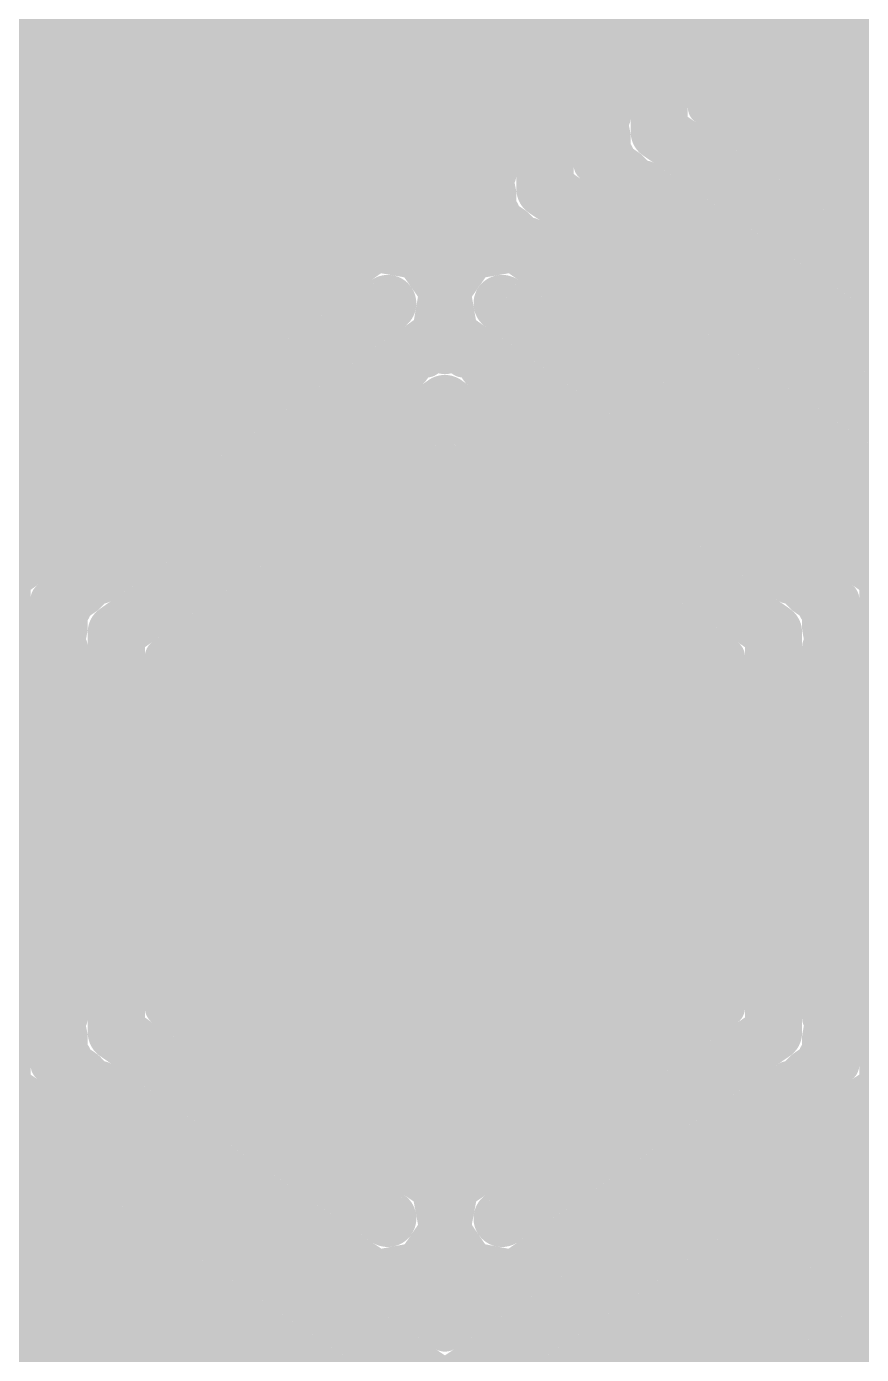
# Model space of a CAD drawing. Extents: x -9.5 to 75.5, y -0.1 to 22.1.
# Drawn here: x 26.27 to 32.12, y 7.35 to 16.64 of the extents above; entities that cross this region are included whole.
import ezdxf

# ---------------------------------------------------------------- set-up
doc = ezdxf.new("R2010")
doc.units = 0
for name, color, linetype in [('1', 12, 'CONTINUOUS'), ('16', 132, 'CONTINUOUS'), ('22', 253, 'CONTINUOUS'), ('42', 132, 'CONTINUOUS')]:
    doc.layers.add(name, color=color, linetype=linetype)

msp = doc.modelspace()

# ---------------------------------------------------------------- linework, layer by layer
at = {"layer": '1', "const_width": 1.5}
msp.add_lwpolyline([(1, 11), (65, 11)], dxfattribs=at)
at = {"layer": '16', "const_width": 0.254}
for points in [[(29.573, 18.9965), (29.573, 15.6003)], [(30.227, 15.6734), (30.227, 18.9303)], [(30.373, 18.5975), (30.373, 16.0012)], [(31.027, 16.0725), (31.027, 18.5291)], [(5.4291, 16.764), (29.573, 16.764)], [(30.227, 16.764), (30.373, 16.764)], [(31.027, 16.764), (34.973, 16.764)], [(5.4864, 16.51), (29.573, 16.51)], [(30.227, 16.51), (30.373, 16.51)], [(31.027, 16.51), (34.973, 16.51)], [(5.4864, 16.256), (29.573, 16.256)], [(30.227, 16.256), (30.373, 16.256)], [(31.027, 16.256), (34.973, 16.256)], [(32.8964, 14.7934), (31.027, 16.0725)], [(5.4864, 16.002), (29.573, 16.002)], [(30.227, 16.002), (30.373, 16.002)], [(30.373, 16.0012), (30.3536, 15.9729)], [(30.3536, 15.9729), (30.373, 15.8696)], [(31.13, 16.002), (34.87, 16.002)], [(30.373, 15.8696), (30.373, 15.7646)], [(30.373, 15.7646), (30.3972, 15.7403)], [(5.4864, 15.748), (29.573, 15.748)], [(30.227, 15.748), (30.3895, 15.748)], [(33, 13.795), (30.227, 15.6734)], [(30.3972, 15.7403), (30.4036, 15.7066)], [(30.4036, 15.7066), (30.4903, 15.6473)], [(31.5012, 15.748), (34.4988, 15.748)], [(29.573, 15.6003), (29.5533, 15.5713)], [(29.5533, 15.5713), (29.573, 15.4688)], [(30.4903, 15.6473), (30.5646, 15.573)], [(30.5646, 15.573), (30.5988, 15.573)], [(30.5988, 15.573), (32.5271, 14.2536)], [(2.6924, 15.494), (29.5682, 15.494)], [(30.4919, 15.494), (30.7143, 15.494)], [(31.8725, 15.494), (34.1275, 15.494)], [(29.573, 15.4688), (29.573, 15.3646)], [(29.573, 15.3646), (29.5978, 15.3397)], [(29.5978, 15.3397), (29.6045, 15.3052)], [(29.6045, 15.3052), (29.6908, 15.2467)], [(5.4864, 15.24), (29.6975, 15.24)], [(29.6908, 15.2467), (29.7645, 15.173)], [(30.8668, 15.24), (31.0855, 15.24)], [(29.7645, 15.173), (29.7997, 15.173)], [(29.7997, 15.173), (32.7645, 13.1645)], [(28.7226, 15.0454), (25.9965, 13.127)], [(28.9895, 14.999), (28.7226, 15.0454)], [(29.6774, 15.0454), (29.4105, 14.999)], [(32.4035, 13.127), (29.6774, 15.0454)], [(5.4864, 14.986), (28.6382, 14.986)], [(29.1454, 14.7774), (28.9895, 14.999)], [(28.9986, 14.986), (29.4014, 14.986)], [(29.4105, 14.999), (29.2546, 14.7774)], [(29.7618, 14.986), (30.0757, 14.986)], [(31.2418, 14.986), (31.4568, 14.986)], [(29.099, 14.5105), (29.1454, 14.7774)], [(29.2546, 14.7774), (29.301, 14.5105)], [(5.4864, 14.732), (28.2773, 14.732)], [(29.1375, 14.732), (29.2625, 14.732)], [(30.1227, 14.732), (30.4507, 14.732)], [(31.6168, 14.732), (31.828, 14.732)], [(5.4864, 14.478), (27.9163, 14.478)], [(26.427, 12.6303), (29.099, 14.5105)], [(29.0527, 14.478), (29.3473, 14.478)], [(29.301, 14.5105), (31.973, 12.6303)], [(30.4837, 14.478), (30.8256, 14.478)], [(31.9917, 14.478), (32.1992, 14.478)], [(29.0089, 14.2979), (28.9651, 14.2349)], [(29.0719, 14.3092), (29.0089, 14.2979)], [(29.1245, 14.3458), (29.0719, 14.3092)], [(29.2, 14.3322), (29.1245, 14.3458)], [(29.2755, 14.3458), (29.2, 14.3322)], [(29.3281, 14.3092), (29.2755, 14.3458)], [(29.3911, 14.2979), (29.3281, 14.3092)], [(29.4349, 14.2349), (29.3911, 14.2979)], [(5.4857, 14.224), (27.5554, 14.224)], [(28.9651, 14.2349), (26.7974, 12.727)], [(28.6918, 14.224), (28.9494, 14.224)], [(31.6026, 12.727), (29.4349, 14.2349)], [(29.4506, 14.224), (29.7082, 14.224)], [(30.8446, 14.224), (31.2006, 14.224)], [(5.3363, 13.97), (27.1944, 13.97)], [(28.3308, 13.97), (28.5843, 13.97)], [(29.8157, 13.97), (30.0692, 13.97)], [(31.2056, 13.97), (31.5755, 13.97)], [(0, 13.716), (26.8335, 13.716)], [(27.9699, 13.716), (28.2191, 13.716)], [(30.1809, 13.716), (30.4301, 13.716)], [(31.5665, 13.716), (31.9505, 13.716)], [(27.227, 12.2291), (29.2, 13.6017)], [(29.2, 13.6017), (31.173, 12.2291)], [(0, 13.462), (26.4725, 13.462)], [(27.6089, 13.462), (27.854, 13.462)], [(28.9992, 13.462), (29.4008, 13.462)], [(30.546, 13.462), (30.7911, 13.462)], [(31.9275, 13.462), (32.3254, 13.462)], [(27.248, 13.208), (27.4889, 13.208)], [(28.6341, 13.208), (29.7659, 13.208)], [(30.9111, 13.208), (31.152, 13.208)], [(26.887, 12.954), (27.1238, 12.954)], [(28.269, 12.954), (30.131, 12.954)], [(31.2762, 12.954), (31.5129, 12.954)], [(26.5261, 12.7), (26.7376, 12.7)], [(26.7645, 12.727), (26.6894, 12.6518)], [(26.7974, 12.727), (26.7645, 12.727)], [(27.9039, 12.7), (30.4961, 12.7)], [(31.6354, 12.727), (31.6026, 12.727)], [(31.7106, 12.6518), (31.6354, 12.727)], [(31.6624, 12.7), (31.8739, 12.7)], [(26.427, 9.3734), (26.427, 12.6303)], [(26.6894, 12.6518), (26.6021, 12.5911)], [(31.7979, 12.5911), (31.7106, 12.6518)], [(31.973, 12.6303), (31.973, 9.3734)], [(26.5963, 12.5587), (26.573, 12.5354)], [(26.573, 12.5354), (26.573, 12.4291)], [(26.6021, 12.5911), (26.5963, 12.5587)], [(31.8037, 12.5587), (31.7979, 12.5911)], [(31.827, 12.5354), (31.8037, 12.5587)], [(31.827, 12.4291), (31.827, 12.5354)], [(26.427, 12.446), (26.573, 12.446)], [(26.573, 12.4291), (26.5542, 12.3245)], [(27.5387, 12.446), (30.8613, 12.446)], [(31.827, 12.446), (31.973, 12.446)], [(31.8458, 12.3245), (31.827, 12.4291)], [(26.5542, 12.3245), (26.573, 12.2975)], [(31.827, 12.2975), (31.8458, 12.3245)], [(26.573, 12.2975), (26.573, 9.7012)], [(27.227, 9.7725), (27.227, 12.2291)], [(31.173, 12.2291), (31.173, 9.7725)], [(31.827, 9.7012), (31.827, 12.2975)], [(26.427, 12.192), (26.573, 12.192)], [(27.227, 12.192), (31.173, 12.192)], [(31.827, 12.192), (31.973, 12.192)], [(26.427, 11.938), (26.573, 11.938)], [(27.227, 11.938), (31.173, 11.938)], [(31.827, 11.938), (31.973, 11.938)], [(26.427, 11.684), (26.573, 11.684)], [(27.227, 11.684), (31.173, 11.684)], [(31.827, 11.684), (31.973, 11.684)], [(26.427, 11.43), (26.573, 11.43)], [(27.227, 11.43), (31.173, 11.43)], [(31.827, 11.43), (31.973, 11.43)], [(26.427, 11.176), (26.573, 11.176)], [(27.227, 11.176), (31.173, 11.176)], [(31.827, 11.176), (31.973, 11.176)], [(26.427, 10.922), (26.573, 10.922)], [(27.227, 10.922), (31.173, 10.922)], [(31.827, 10.922), (31.973, 10.922)], [(26.427, 10.668), (26.573, 10.668)], [(27.227, 10.668), (31.173, 10.668)], [(31.827, 10.668), (31.973, 10.668)], [(26.427, 10.414), (26.573, 10.414)], [(27.227, 10.414), (31.173, 10.414)], [(31.827, 10.414), (31.973, 10.414)], [(26.427, 10.16), (26.573, 10.16)], [(27.227, 10.16), (31.173, 10.16)], [(31.827, 10.16), (31.973, 10.16)], [(26.427, 9.906), (26.573, 9.906)], [(27.227, 9.906), (31.173, 9.906)], [(31.827, 9.906), (31.973, 9.906)], [(29.0964, 8.4934), (27.227, 9.7725)], [(31.173, 9.7725), (29.3036, 8.4934)], [(26.427, 9.652), (26.5576, 9.652)], [(26.573, 9.7012), (26.5536, 9.6729)], [(26.5536, 9.6729), (26.573, 9.5696)], [(27.4031, 9.652), (30.9969, 9.652)], [(31.8464, 9.6729), (31.827, 9.7012)], [(31.827, 9.5696), (31.8464, 9.6729)], [(31.8424, 9.652), (31.973, 9.652)], [(26.573, 9.5696), (26.573, 9.4646)], [(31.827, 9.4646), (31.827, 9.5696)], [(26.573, 9.4646), (26.5972, 9.4403)], [(31.8028, 9.4403), (31.827, 9.4646)], [(26.427, 9.398), (26.6161, 9.398)], [(29.2, 7.495), (26.427, 9.3734)], [(26.5972, 9.4403), (26.6036, 9.4066)], [(26.6036, 9.4066), (26.6903, 9.3473)], [(27.7743, 9.398), (30.6257, 9.398)], [(31.973, 9.3734), (29.2, 7.495)], [(31.7097, 9.3473), (31.7964, 9.4066)], [(31.7839, 9.398), (31.973, 9.398)], [(31.7964, 9.4066), (31.8028, 9.4403)], [(26.6903, 9.3473), (26.7645, 9.273)], [(26.7645, 9.273), (26.7988, 9.273)], [(26.7988, 9.273), (28.7271, 7.9536)], [(29.6729, 7.9536), (31.6012, 9.273)], [(31.6012, 9.273), (31.6354, 9.273)], [(31.6354, 9.273), (31.7097, 9.3473)], [(26.7657, 9.144), (26.9874, 9.144)], [(28.1455, 9.144), (30.2545, 9.144)], [(31.4126, 9.144), (31.6343, 9.144)], [(27.1407, 8.89), (27.3586, 8.89)], [(28.5168, 8.89), (29.8832, 8.89)], [(31.0414, 8.89), (31.2593, 8.89)], [(25.9997, 8.873), (28.9645, 6.8645)], [(29.4355, 6.8645), (32.4003, 8.873)], [(0, 8.636), (26.3495, 8.636)], [(27.5156, 8.636), (27.7298, 8.636)], [(28.888, 8.636), (29.512, 8.636)], [(32.5226, 8.6454), (29.7965, 6.727)], [(30.6702, 8.636), (30.8844, 8.636)], [(32.0505, 8.636), (32.5093, 8.636)], [(29.1464, 8.2271), (29.0964, 8.4934)], [(29.3036, 8.4934), (29.2536, 8.2271)], [(0, 8.382), (26.7245, 8.382)], [(27.8906, 8.382), (28.1011, 8.382)], [(29.1173, 8.382), (29.2827, 8.382)], [(30.2989, 8.382), (30.5094, 8.382)], [(31.6755, 8.382), (32.1483, 8.382)], [(28.9934, 8.0036), (29.1464, 8.2271)], [(29.2536, 8.2271), (29.4066, 8.0036)], [(0, 8.128), (27.0994, 8.128)], [(28.2655, 8.128), (28.4723, 8.128)], [(29.0785, 8.128), (29.3215, 8.128)], [(29.9277, 8.128), (30.1345, 8.128)], [(30.227, 6.2303), (32.899, 8.1105)], [(31.3006, 8.128), (31.7874, 8.128)], [(28.7271, 7.9536), (28.9934, 8.0036)], [(29.4066, 8.0036), (29.6729, 7.9536)], [(5.4584, 7.874), (27.4744, 7.874)], [(28.6405, 7.874), (29.7595, 7.874)], [(30.9256, 7.874), (31.4264, 7.874)], [(32.7651, 7.8349), (30.5974, 6.327)], [(5.4864, 7.62), (27.8493, 7.62)], [(29.0154, 7.62), (29.3846, 7.62)], [(30.5507, 7.62), (31.0655, 7.62)], [(32.2019, 7.62), (32.4561, 7.62)], [(5.4864, 7.366), (28.2243, 7.366)], [(30.1757, 7.366), (30.7045, 7.366)], [(31.8409, 7.366), (32.091, 7.366)]]:
    msp.add_lwpolyline(points, dxfattribs=at)
at = {"layer": '16', "const_width": 0.127}
for points in [[(29.573, 16.4465, 1), (29.573, 16.5735)], [(30.227, 16.5735, 1), (30.227, 16.4465)], [(30.373, 16.4465, 1), (30.373, 16.5735)], [(31.027, 16.5735, 1), (31.027, 16.4465)], [(29.573, 16.1925, 1), (29.573, 16.3195)], [(30.227, 16.3195, 1), (30.227, 16.1925)], [(30.373, 16.1925, 1), (30.373, 16.3195)], [(31.027, 16.3195, 1), (31.027, 16.1925)], [(31.0629, 16.1249, 1), (30.9911, 16.0201)], [(29.573, 15.9385, 1), (29.573, 16.0655)], [(30.227, 16.0655, 1), (30.227, 15.9385)], [(30.4161, 15.9846, 1), (30.2912, 15.9612)], [(30.3012, 16.0087, 1), (30.406, 15.937)], [(30.4254, 15.9653, 1), (30.3206, 16.037)], [(30.373, 15.9385, 1), (30.373, 16.0655)], [(30.9635, 16.0725, 1), (31.0905, 16.0725)], [(31.13, 16.0655, 1), (31.13, 15.9385)], [(30.3095, 16.0012, 1), (30.4365, 16.0012)], [(30.4365, 15.8696, 1), (30.3095, 15.8696)], [(30.4179, 15.8095, 1), (30.3281, 15.7196)], [(30.3106, 15.8579, 1), (30.4354, 15.8813)], [(29.573, 15.6845, 1), (29.573, 15.8115)], [(30.227, 15.8115, 1), (30.227, 15.6845)], [(30.2626, 15.726, 1), (30.1914, 15.6209)], [(30.3095, 15.7646, 1), (30.4365, 15.7646)], [(30.4597, 15.752, 1), (30.3348, 15.7286)], [(30.4394, 15.759, 1), (30.3677, 15.6542)], [(30.3523, 15.6954, 1), (30.4421, 15.7852)], [(30.3895, 15.6845, 1), (30.3895, 15.8115)], [(31.5012, 15.8115, 1), (31.5012, 15.6845)], [(29.6157, 15.5832, 1), (29.4909, 15.5593)], [(29.6256, 15.5647, 1), (29.5204, 15.6359)], [(30.1635, 15.6734, 1), (30.2905, 15.6734)], [(30.3412, 15.6949, 1), (30.466, 15.7183)], [(30.5352, 15.6922, 1), (30.4454, 15.6024)], [(30.4544, 15.5949, 1), (30.5261, 15.6997)], [(30.5646, 15.6365, 1), (30.5646, 15.5095)], [(30.6347, 15.6254, 1), (30.563, 15.5206)], [(30.5988, 15.5095, 1), (30.5988, 15.6365)], [(29.5007, 15.6069, 1), (29.6059, 15.5356)], [(29.5095, 15.6003, 1), (29.6365, 15.6003)], [(29.5682, 15.4305, 1), (29.5682, 15.5575)], [(30.4919, 15.5575, 1), (30.4919, 15.4305)], [(30.5196, 15.5281, 1), (30.6095, 15.6179)], [(30.7143, 15.4305, 1), (30.7143, 15.5575)], [(31.8725, 15.5575, 1), (31.8725, 15.4305)], [(29.6365, 15.4688, 1), (29.5095, 15.4688)], [(29.5106, 15.4569, 1), (29.6354, 15.4808)], [(29.6179, 15.4095, 1), (29.5281, 15.3196)], [(29.5095, 15.3646, 1), (29.6365, 15.3646)], [(29.6602, 15.3517, 1), (29.5355, 15.3277)], [(29.6401, 15.3578, 1), (29.5688, 15.2527)], [(29.5529, 15.2948, 1), (29.6427, 15.3846)], [(29.5421, 15.2932, 1), (29.6668, 15.3172)], [(29.7357, 15.2916, 1), (29.6459, 15.2018)], [(29.6552, 15.1942, 1), (29.7264, 15.2993)], [(29.6975, 15.1765, 1), (29.6975, 15.3035)], [(30.8668, 15.3035, 1), (30.8668, 15.1765)], [(31.0855, 15.1765, 1), (31.0855, 15.3035)], [(29.7645, 15.2365, 1), (29.7645, 15.1095)], [(29.7196, 15.1281, 1), (29.8095, 15.2179)], [(29.8353, 15.2256, 1), (29.7641, 15.1204)], [(29.7997, 15.1095, 1), (29.7997, 15.2365)], [(28.7335, 15.1079, 1), (28.7117, 14.9828)], [(28.7591, 14.9934, 1), (28.686, 15.0973)], [(29.714, 15.0973, 1), (29.6409, 14.9934)], [(29.6883, 14.9828, 1), (29.6665, 15.1079)], [(28.6382, 14.9225, 1), (28.6382, 15.0495)], [(29.0414, 15.0355, 1), (28.9375, 14.9624)], [(28.9986, 15.0495, 1), (28.9986, 14.9225)], [(28.9786, 14.9364, 1), (29.0004, 15.0615)], [(29.3996, 15.0615, 1), (29.4214, 14.9364)], [(29.4625, 14.9624, 1), (29.3586, 15.0355)], [(29.4014, 14.9225, 1), (29.4014, 15.0495)], [(29.7618, 15.0495, 1), (29.7618, 14.9225)], [(30.0757, 14.9225, 1), (30.0757, 15.0495)], [(31.2418, 15.0495, 1), (31.2418, 14.9225)], [(31.4568, 14.9225, 1), (31.4568, 15.0495)], [(29.2079, 14.7665, 1), (29.0828, 14.7883)], [(29.0934, 14.7409, 1), (29.1973, 14.814)], [(29.2027, 14.814, 1), (29.3066, 14.7409)], [(29.3172, 14.7883, 1), (29.1921, 14.7665)], [(28.2773, 14.6685, 1), (28.2773, 14.7955)], [(29.1375, 14.7955, 1), (29.1375, 14.6685)], [(29.2625, 14.6685, 1), (29.2625, 14.7955)], [(30.1227, 14.7955, 1), (30.1227, 14.6685)], [(30.4507, 14.6685, 1), (30.4507, 14.7955)], [(31.6168, 14.7955, 1), (31.6168, 14.6685)], [(31.828, 14.6685, 1), (31.828, 14.7955)], [(27.9163, 14.4145, 1), (27.9163, 14.5415)], [(29.0527, 14.5415, 1), (29.0527, 14.4145)], [(29.0364, 14.5214, 1), (29.1615, 14.4996)], [(29.1355, 14.4586, 1), (29.0624, 14.5625)], [(29.3376, 14.5625, 1), (29.2645, 14.4586)], [(29.2385, 14.4996, 1), (29.3636, 14.5214)], [(29.3473, 14.4145, 1), (29.3473, 14.5415)], [(30.4837, 14.5415, 1), (30.4837, 14.4145)], [(30.8256, 14.4145, 1), (30.8256, 14.5415)], [(31.9917, 14.5415, 1), (31.9917, 14.4145)], [(28.9977, 14.3604, 1), (29.0201, 14.2354)], [(29.061, 14.2617, 1), (28.9568, 14.3342)], [(29.0356, 14.3614, 1), (29.1082, 14.2571)], [(29.0831, 14.2467, 1), (29.0607, 14.3717)], [(29.1357, 14.4083, 1), (29.1132, 14.2833)], [(29.1607, 14.2937, 1), (29.0882, 14.3979)], [(29.1888, 14.3947, 1), (29.2112, 14.2697)], [(29.1888, 14.2697, 1), (29.2112, 14.3947)], [(29.3118, 14.3979, 1), (29.2393, 14.2937)], [(29.2868, 14.2833, 1), (29.2643, 14.4083)], [(29.3393, 14.3717, 1), (29.3169, 14.2467)], [(29.2918, 14.2571, 1), (29.3643, 14.3614)], [(29.4432, 14.3342, 1), (29.339, 14.2617)], [(29.3799, 14.2354, 1), (29.4023, 14.3604)], [(27.5554, 14.1605, 1), (27.5554, 14.2875)], [(28.6918, 14.2875, 1), (28.6918, 14.1605)], [(28.913, 14.2712, 1), (29.0172, 14.1987)], [(29.0013, 14.1828, 1), (28.9288, 14.287)], [(28.9494, 14.1605, 1), (28.9494, 14.2875)], [(29.4712, 14.287, 1), (29.3987, 14.1828)], [(29.3828, 14.1987, 1), (29.487, 14.2712)], [(29.4506, 14.2875, 1), (29.4506, 14.1605)], [(29.7082, 14.1605, 1), (29.7082, 14.2875)], [(30.8446, 14.2875, 1), (30.8446, 14.1605)], [(31.2006, 14.1605, 1), (31.2006, 14.2875)], [(27.1944, 13.9065, 1), (27.1944, 14.0335)], [(28.3308, 14.0335, 1), (28.3308, 13.9065)], [(28.5843, 13.9065, 1), (28.5843, 14.0335)], [(29.8157, 14.0335, 1), (29.8157, 13.9065)], [(30.0692, 13.9065, 1), (30.0692, 14.0335)], [(31.2056, 14.0335, 1), (31.2056, 13.9065)], [(31.5755, 13.9065, 1), (31.5755, 14.0335)], [(26.8335, 13.6525, 1), (26.8335, 13.7795)], [(27.9699, 13.7795, 1), (27.9699, 13.6525)], [(28.2191, 13.6525, 1), (28.2191, 13.7795)], [(30.1809, 13.7795, 1), (30.1809, 13.6525)], [(30.4301, 13.6525, 1), (30.4301, 13.7795)], [(31.5665, 13.7795, 1), (31.5665, 13.6525)], [(31.9505, 13.6525, 1), (31.9505, 13.7795)], [(29.2363, 13.6538, 1), (29.1637, 13.5495)], [(29.2363, 13.5495, 1), (29.1637, 13.6538)], [(26.4725, 13.3985, 1), (26.4725, 13.5255)], [(27.6089, 13.5255, 1), (27.6089, 13.3985)], [(27.854, 13.3985, 1), (27.854, 13.5255)], [(28.9992, 13.5255, 1), (28.9992, 13.3985)], [(29.4008, 13.3985, 1), (29.4008, 13.5255)], [(30.546, 13.5255, 1), (30.546, 13.3985)], [(30.7911, 13.3985, 1), (30.7911, 13.5255)], [(31.9275, 13.5255, 1), (31.9275, 13.3985)], [(27.248, 13.2715, 1), (27.248, 13.1445)], [(27.4889, 13.1445, 1), (27.4889, 13.2715)], [(28.6341, 13.2715, 1), (28.6341, 13.1445)], [(29.7659, 13.1445, 1), (29.7659, 13.2715)], [(30.9111, 13.2715, 1), (30.9111, 13.1445)], [(31.152, 13.1445, 1), (31.152, 13.2715)], [(26.887, 13.0175, 1), (26.887, 12.8905)], [(27.1238, 12.8905, 1), (27.1238, 13.0175)], [(28.269, 13.0175, 1), (28.269, 12.8905)], [(30.131, 12.8905, 1), (30.131, 13.0175)], [(31.2762, 13.0175, 1), (31.2762, 12.8905)], [(31.5129, 12.8905, 1), (31.5129, 13.0175)], [(26.5261, 12.7635, 1), (26.5261, 12.6365)], [(26.7645, 12.7905, 1), (26.7645, 12.6635)], [(26.8095, 12.6821, 1), (26.7196, 12.7719)], [(26.7612, 12.7791, 1), (26.8337, 12.6749)], [(26.7376, 12.6365, 1), (26.7376, 12.7635)], [(26.7974, 12.6635, 1), (26.7974, 12.7905)], [(27.9039, 12.7635, 1), (27.9039, 12.6365)], [(30.4961, 12.6365, 1), (30.4961, 12.7635)], [(31.6026, 12.7905, 1), (31.6026, 12.6635)], [(31.5663, 12.6749, 1), (31.6388, 12.7791)], [(31.6803, 12.7719, 1), (31.5905, 12.6821)], [(31.6624, 12.7635, 1), (31.6624, 12.6365)], [(31.6354, 12.6635, 1), (31.6354, 12.7905)], [(31.8739, 12.6365, 1), (31.8739, 12.7635)], [(26.4905, 12.6303, 1), (26.3635, 12.6303)], [(26.3905, 12.6822, 1), (26.4635, 12.5783)], [(26.6445, 12.6967, 1), (26.7343, 12.6069)], [(26.7256, 12.5997, 1), (26.6531, 12.7039)], [(31.7469, 12.7039, 1), (31.6744, 12.5997)], [(31.6657, 12.6069, 1), (31.7555, 12.6967)], [(32.0365, 12.6303, 1), (31.9095, 12.6303)], [(31.9365, 12.5783, 1), (32.0095, 12.6822)], [(26.6365, 12.5354, 1), (26.5095, 12.5354)], [(26.5281, 12.5804, 1), (26.6179, 12.4905)], [(26.5338, 12.5699, 1), (26.6588, 12.5475)], [(26.5658, 12.6432, 1), (26.6383, 12.539)], [(26.6646, 12.5799, 1), (26.5396, 12.6023)], [(26.6412, 12.5138, 1), (26.5514, 12.6036)], [(31.8604, 12.6023, 1), (31.7354, 12.5799)], [(31.8486, 12.6036, 1), (31.7588, 12.5138)], [(31.7412, 12.5475, 1), (31.8662, 12.5699)], [(31.7617, 12.539, 1), (31.8342, 12.6432)], [(31.8905, 12.5354, 1), (31.7635, 12.5354)], [(31.7821, 12.4905, 1), (31.8719, 12.5804)], [(26.427, 12.5095, 1), (26.427, 12.3825)], [(26.6355, 12.4179, 1), (26.5105, 12.4403)], [(26.573, 12.3825, 1), (26.573, 12.5095)], [(27.5387, 12.5095, 1), (27.5387, 12.3825)], [(30.8613, 12.3825, 1), (30.8613, 12.5095)], [(31.827, 12.5095, 1), (31.827, 12.3825)], [(31.8895, 12.4403, 1), (31.7645, 12.4179)], [(31.973, 12.3825, 1), (31.973, 12.5095)], [(26.6063, 12.3607, 1), (26.5021, 12.2882)], [(26.5095, 12.4291, 1), (26.6365, 12.4291)], [(31.7635, 12.4291, 1), (31.8905, 12.4291)], [(31.8979, 12.2882, 1), (31.7937, 12.3607)], [(26.4917, 12.3357, 1), (26.6167, 12.3132)], [(26.6365, 12.2975, 1), (26.5095, 12.2975)], [(26.5209, 12.2612, 1), (26.6251, 12.3337)], [(27.2905, 12.2291, 1), (27.1635, 12.2291)], [(31.2365, 12.2291, 1), (31.1095, 12.2291)], [(31.8905, 12.2975, 1), (31.7635, 12.2975)], [(31.7749, 12.3337, 1), (31.8791, 12.2612)], [(31.7833, 12.3132, 1), (31.9083, 12.3357)], [(26.427, 12.2555, 1), (26.427, 12.1285)], [(26.573, 12.1285, 1), (26.573, 12.2555)], [(27.1907, 12.2813, 1), (27.2633, 12.177)], [(27.227, 12.2555, 1), (27.227, 12.1285)], [(31.1367, 12.177, 1), (31.2093, 12.2813)], [(31.173, 12.1285, 1), (31.173, 12.2555)], [(31.827, 12.2555, 1), (31.827, 12.1285)], [(31.973, 12.1285, 1), (31.973, 12.2555)], [(26.427, 12.0015, 1), (26.427, 11.8745)], [(26.573, 11.8745, 1), (26.573, 12.0015)], [(27.227, 12.0015, 1), (27.227, 11.8745)], [(31.173, 11.8745, 1), (31.173, 12.0015)], [(31.827, 12.0015, 1), (31.827, 11.8745)], [(31.973, 11.8745, 1), (31.973, 12.0015)], [(26.427, 11.7475, 1), (26.427, 11.6205)], [(26.573, 11.6205, 1), (26.573, 11.7475)], [(27.227, 11.7475, 1), (27.227, 11.6205)], [(31.173, 11.6205, 1), (31.173, 11.7475)], [(31.827, 11.7475, 1), (31.827, 11.6205)], [(31.973, 11.6205, 1), (31.973, 11.7475)], [(26.427, 11.4935, 1), (26.427, 11.3665)], [(26.573, 11.3665, 1), (26.573, 11.4935)], [(27.227, 11.4935, 1), (27.227, 11.3665)], [(31.173, 11.3665, 1), (31.173, 11.4935)], [(31.827, 11.4935, 1), (31.827, 11.3665)], [(31.973, 11.3665, 1), (31.973, 11.4935)], [(26.427, 11.2395, 1), (26.427, 11.1125)], [(26.573, 11.1125, 1), (26.573, 11.2395)], [(27.227, 11.2395, 1), (27.227, 11.1125)], [(31.173, 11.1125, 1), (31.173, 11.2395)], [(31.827, 11.2395, 1), (31.827, 11.1125)], [(31.973, 11.1125, 1), (31.973, 11.2395)], [(26.427, 10.9855, 1), (26.427, 10.8585)], [(26.573, 10.8585, 1), (26.573, 10.9855)], [(27.227, 10.9855, 1), (27.227, 10.8585)], [(31.173, 10.8585, 1), (31.173, 10.9855)], [(31.827, 10.9855, 1), (31.827, 10.8585)], [(31.973, 10.8585, 1), (31.973, 10.9855)], [(26.427, 10.7315, 1), (26.427, 10.6045)], [(26.573, 10.6045, 1), (26.573, 10.7315)], [(27.227, 10.7315, 1), (27.227, 10.6045)], [(31.173, 10.6045, 1), (31.173, 10.7315)], [(31.827, 10.7315, 1), (31.827, 10.6045)], [(31.973, 10.6045, 1), (31.973, 10.7315)], [(26.427, 10.4775, 1), (26.427, 10.3505)], [(26.573, 10.3505, 1), (26.573, 10.4775)], [(27.227, 10.4775, 1), (27.227, 10.3505)], [(31.173, 10.3505, 1), (31.173, 10.4775)], [(31.827, 10.4775, 1), (31.827, 10.3505)], [(31.973, 10.3505, 1), (31.973, 10.4775)], [(26.427, 10.2235, 1), (26.427, 10.0965)], [(26.573, 10.0965, 1), (26.573, 10.2235)], [(27.227, 10.2235, 1), (27.227, 10.0965)], [(31.173, 10.0965, 1), (31.173, 10.2235)], [(31.827, 10.2235, 1), (31.827, 10.0965)], [(31.973, 10.0965, 1), (31.973, 10.2235)], [(26.427, 9.9695, 1), (26.427, 9.8425)], [(26.573, 9.8425, 1), (26.573, 9.9695)], [(27.227, 9.9695, 1), (27.227, 9.8425)], [(31.173, 9.8425, 1), (31.173, 9.9695)], [(31.827, 9.9695, 1), (31.827, 9.8425)], [(31.973, 9.8425, 1), (31.973, 9.9695)], [(27.2629, 9.8249, 1), (27.1911, 9.7201)], [(31.2089, 9.7201, 1), (31.1371, 9.8249)], [(26.427, 9.7155, 1), (26.427, 9.5885)], [(26.6161, 9.6846, 1), (26.4912, 9.6612)], [(26.5012, 9.7087, 1), (26.606, 9.637)], [(26.5095, 9.7012, 1), (26.6365, 9.7012)], [(26.6254, 9.6653, 1), (26.5206, 9.737)], [(26.5576, 9.5885, 1), (26.5576, 9.7155)], [(27.1635, 9.7725, 1), (27.2905, 9.7725)], [(27.4031, 9.7155, 1), (27.4031, 9.5885)], [(30.9969, 9.5885, 1), (30.9969, 9.7155)], [(31.1095, 9.7725, 1), (31.2365, 9.7725)], [(31.8794, 9.737, 1), (31.7746, 9.6653)], [(31.7635, 9.7012, 1), (31.8905, 9.7012)], [(31.8424, 9.7155, 1), (31.8424, 9.5885)], [(31.9088, 9.6612, 1), (31.7839, 9.6846)], [(31.7939, 9.637, 1), (31.8988, 9.7087)], [(31.973, 9.5885, 1), (31.973, 9.7155)], [(26.6365, 9.5696, 1), (26.5095, 9.5696)], [(31.8905, 9.5696, 1), (31.7635, 9.5696)], [(26.6179, 9.5095, 1), (26.5281, 9.4196)], [(26.5106, 9.5579, 1), (26.6354, 9.5813)], [(26.6597, 9.452, 1), (26.5348, 9.4286)], [(31.8652, 9.4286, 1), (31.7403, 9.452)], [(31.7646, 9.5813, 1), (31.8894, 9.5579)], [(31.8719, 9.4196, 1), (31.7821, 9.5095)], [(26.427, 9.4615, 1), (26.427, 9.3345)], [(26.4626, 9.426, 1), (26.3914, 9.3209)], [(26.5095, 9.4646, 1), (26.6365, 9.4646)], [(26.6394, 9.459, 1), (26.5677, 9.3542)], [(26.5411, 9.3949, 1), (26.666, 9.4183)], [(26.5523, 9.3954, 1), (26.6421, 9.4852)], [(26.6161, 9.3345, 1), (26.6161, 9.4615)], [(27.7743, 9.4615, 1), (27.7743, 9.3345)], [(30.6257, 9.3345, 1), (30.6257, 9.4615)], [(31.7839, 9.4615, 1), (31.7839, 9.3345)], [(31.734, 9.4183, 1), (31.8588, 9.3949)], [(31.7579, 9.4852, 1), (31.8476, 9.3954)], [(31.8323, 9.3542, 1), (31.7606, 9.459)], [(31.7635, 9.4646, 1), (31.8905, 9.4646)], [(32.0086, 9.3209, 1), (31.9374, 9.426)], [(31.973, 9.3345, 1), (31.973, 9.4615)], [(26.3635, 9.3734, 1), (26.4905, 9.3734)], [(26.7352, 9.3922, 1), (26.6454, 9.3024)], [(26.6544, 9.2949, 1), (26.7261, 9.3997)], [(26.7645, 9.3365, 1), (26.7645, 9.2095)], [(26.8347, 9.3254, 1), (26.763, 9.2206)], [(26.7988, 9.2095, 1), (26.7988, 9.3365)], [(31.6012, 9.3365, 1), (31.6012, 9.2095)], [(31.637, 9.2206, 1), (31.5653, 9.3254)], [(31.6354, 9.2095, 1), (31.6354, 9.3365)], [(31.6739, 9.3997, 1), (31.7456, 9.2949)], [(31.7546, 9.3024, 1), (31.6648, 9.3922)], [(31.9095, 9.3734, 1), (32.0365, 9.3734)], [(26.7196, 9.2281, 1), (26.8095, 9.3179)], [(31.5905, 9.3179, 1), (31.6803, 9.2281)], [(26.7657, 9.2075, 1), (26.7657, 9.0805)], [(26.9874, 9.0805, 1), (26.9874, 9.2075)], [(28.1455, 9.2075, 1), (28.1455, 9.0805)], [(30.2545, 9.0805, 1), (30.2545, 9.2075)], [(31.4126, 9.2075, 1), (31.4126, 9.0805)], [(31.6343, 9.0805, 1), (31.6343, 9.2075)], [(27.1407, 8.9535, 1), (27.1407, 8.8265)], [(27.3586, 8.8265, 1), (27.3586, 8.9535)], [(28.5168, 8.9535, 1), (28.5168, 8.8265)], [(29.8832, 8.8265, 1), (29.8832, 8.9535)], [(31.0414, 8.9535, 1), (31.0414, 8.8265)], [(31.2593, 8.8265, 1), (31.2593, 8.9535)], [(26.3495, 8.5725, 1), (26.3495, 8.6995)], [(27.5156, 8.6995, 1), (27.5156, 8.5725)], [(27.7298, 8.5725, 1), (27.7298, 8.6995)], [(28.888, 8.6995, 1), (28.888, 8.5725)], [(29.512, 8.5725, 1), (29.512, 8.6995)], [(30.6702, 8.6995, 1), (30.6702, 8.5725)], [(30.8844, 8.5725, 1), (30.8844, 8.6995)], [(32.0505, 8.6995, 1), (32.0505, 8.5725)], [(29.1588, 8.5051, 1), (29.034, 8.4817)], [(29.0606, 8.441, 1), (29.1323, 8.5458)], [(29.2677, 8.5458, 1), (29.3394, 8.441)], [(29.366, 8.4817, 1), (29.2412, 8.5051)], [(26.7245, 8.3185, 1), (26.7245, 8.4455)], [(27.8906, 8.4455, 1), (27.8906, 8.3185)], [(28.1011, 8.3185, 1), (28.1011, 8.4455)], [(29.1173, 8.4455, 1), (29.1173, 8.3185)], [(29.2827, 8.3185, 1), (29.2827, 8.4455)], [(30.2989, 8.4455, 1), (30.2989, 8.3185)], [(30.5094, 8.3185, 1), (30.5094, 8.4455)], [(31.6755, 8.4455, 1), (31.6755, 8.3185)], [(32.1483, 8.3185, 1), (32.1483, 8.4455)], [(29.0839, 8.2154, 1), (29.2088, 8.2388)], [(29.1988, 8.1913, 1), (29.0939, 8.263)], [(29.306, 8.263, 1), (29.2012, 8.1913)], [(29.1912, 8.2388, 1), (29.3161, 8.2154)], [(27.0994, 8.0645, 1), (27.0994, 8.1915)], [(28.2655, 8.1915, 1), (28.2655, 8.0645)], [(28.4723, 8.0645, 1), (28.4723, 8.1915)], [(29.0785, 8.1915, 1), (29.0785, 8.0645)], [(29.3215, 8.0645, 1), (29.3215, 8.1915)], [(29.9277, 8.1915, 1), (29.9277, 8.0645)], [(30.1345, 8.0645, 1), (30.1345, 8.1915)], [(31.3006, 8.1915, 1), (31.3006, 8.0645)], [(31.7874, 8.0645, 1), (31.7874, 8.1915)], [(28.941, 8.0394, 1), (29.0458, 7.9677)], [(29.0051, 7.9412, 1), (28.9817, 8.066)], [(29.4183, 8.066, 1), (29.3949, 7.9412)], [(29.3542, 7.9677, 1), (29.459, 8.0394)], [(27.4744, 7.8105, 1), (27.4744, 7.9375)], [(28.6405, 7.9375, 1), (28.6405, 7.8105)], [(28.7154, 8.0161, 1), (28.7388, 7.8912)], [(28.6913, 7.9012, 1), (28.763, 8.006)], [(29.637, 8.006, 1), (29.7087, 7.9012)], [(29.6612, 7.8912, 1), (29.6846, 8.0161)], [(29.7595, 7.8105, 1), (29.7595, 7.9375)], [(30.9256, 7.9375, 1), (30.9256, 7.8105)], [(31.4264, 7.8105, 1), (31.4264, 7.9375)], [(27.8493, 7.5565, 1), (27.8493, 7.6835)], [(29.0154, 7.6835, 1), (29.0154, 7.5565)], [(29.3846, 7.5565, 1), (29.3846, 7.6835)], [(30.5507, 7.6835, 1), (30.5507, 7.5565)], [(31.0655, 7.5565, 1), (31.0655, 7.6835)], [(32.2019, 7.6835, 1), (32.2019, 7.5565)], [(29.1644, 7.5475, 1), (29.2356, 7.4424)], [(29.1644, 7.4424, 1), (29.2356, 7.5475)], [(28.2243, 7.3025, 1), (28.2243, 7.4295)], [(30.1757, 7.4295, 1), (30.1757, 7.3025)], [(30.7045, 7.3025, 1), (30.7045, 7.4295)], [(31.8409, 7.4295, 1), (31.8409, 7.3025)], [(32.091, 7.3025, 1), (32.091, 7.4295)]]:
    msp.add_lwpolyline(points, format="xyb", dxfattribs=at)
at = {"layer": '22', "const_width": 0.127}
for points in [[(29.2, 14), (29.2, 8.1)], [(25.8, 11), (31.4, 11)], [(31.4, 11), (32.6, 11)]]:
    msp.add_lwpolyline(points, dxfattribs=at)
at = {"layer": '22', "const_width": 0.0635}
for points in [[(29.2318, 14, 1), (29.1683, 14)], [(31.4, 11.0318, 1), (31.4, 10.9682)], [(31.4, 10.9682, 1), (31.4, 11.0318)], [(29.1683, 8.1, 1), (29.2318, 8.1)]]:
    msp.add_lwpolyline(points, format="xyb", dxfattribs=at)
at = {"layer": '42', "const_width": 0.4}
for points in [[(29.9, 15.5), (29.9, 19.1)], [(30.7, 18.7), (30.7, 15.9)], [(30.7, 15.9), (32.6, 14.6)], [(29.9, 15.5), (33, 13.4)], [(26.1, 12.8), (28.8, 14.7)], [(32.3, 12.8), (29.6, 14.7)], [(29.2, 14), (26.9, 12.4)], [(29.2, 14), (31.5, 12.4)], [(26.1, 9.2), (26.1, 12.8)], [(32.3, 9.2), (32.3, 12.8)], [(26.9, 12.4), (26.9, 9.6)], [(31.5, 12.4), (31.5, 9.6)], [(26.9, 9.6), (28.8, 8.3)], [(31.5, 9.6), (29.6, 8.3)], [(26.1, 9.2), (29.2, 7.1)], [(29.2, 7.1), (32.3, 9.2)], [(29.9, 6.4), (32.6, 8.3)]]:
    msp.add_lwpolyline(points, dxfattribs=at)
at = {"layer": '42', "const_width": 0.2}
for points in [[(30.7565, 15.9825, 1), (30.6435, 15.8175)], [(30.6, 15.9, 1), (30.8, 15.9)], [(29.9561, 15.5828, 1), (29.8439, 15.4172)], [(29.8, 15.5, 1), (30, 15.5)], [(28.8575, 14.6182, 1), (28.7425, 14.7818)], [(29.6575, 14.7818, 1), (29.5425, 14.6182)], [(29.2571, 14.0821, 1), (29.1429, 13.9179)], [(29.2571, 13.9179, 1), (29.1429, 14.0821)], [(26.2, 12.8, 1), (26, 12.8)], [(32.4, 12.8, 1), (32.2, 12.8)], [(27, 12.4, 1), (26.8, 12.4)], [(26.8429, 12.4821, 1), (26.9571, 12.3179)], [(31.6, 12.4, 1), (31.4, 12.4)], [(31.4429, 12.3179, 1), (31.5571, 12.4821)], [(26.9565, 9.6825, 1), (26.8435, 9.5175)], [(31.5565, 9.5175, 1), (31.4435, 9.6825)], [(26.8, 9.6, 1), (27, 9.6)], [(31.4, 9.6, 1), (31.6, 9.6)], [(26, 9.2, 1), (26.2, 9.2)], [(32.2, 9.2, 1), (32.4, 9.2)], [(28.7435, 8.2175, 1), (28.8565, 8.3825)], [(29.5435, 8.3825, 1), (29.6565, 8.2175)]]:
    msp.add_lwpolyline(points, format="xyb", dxfattribs=at)

doc.saveas('drawing.dxf')
